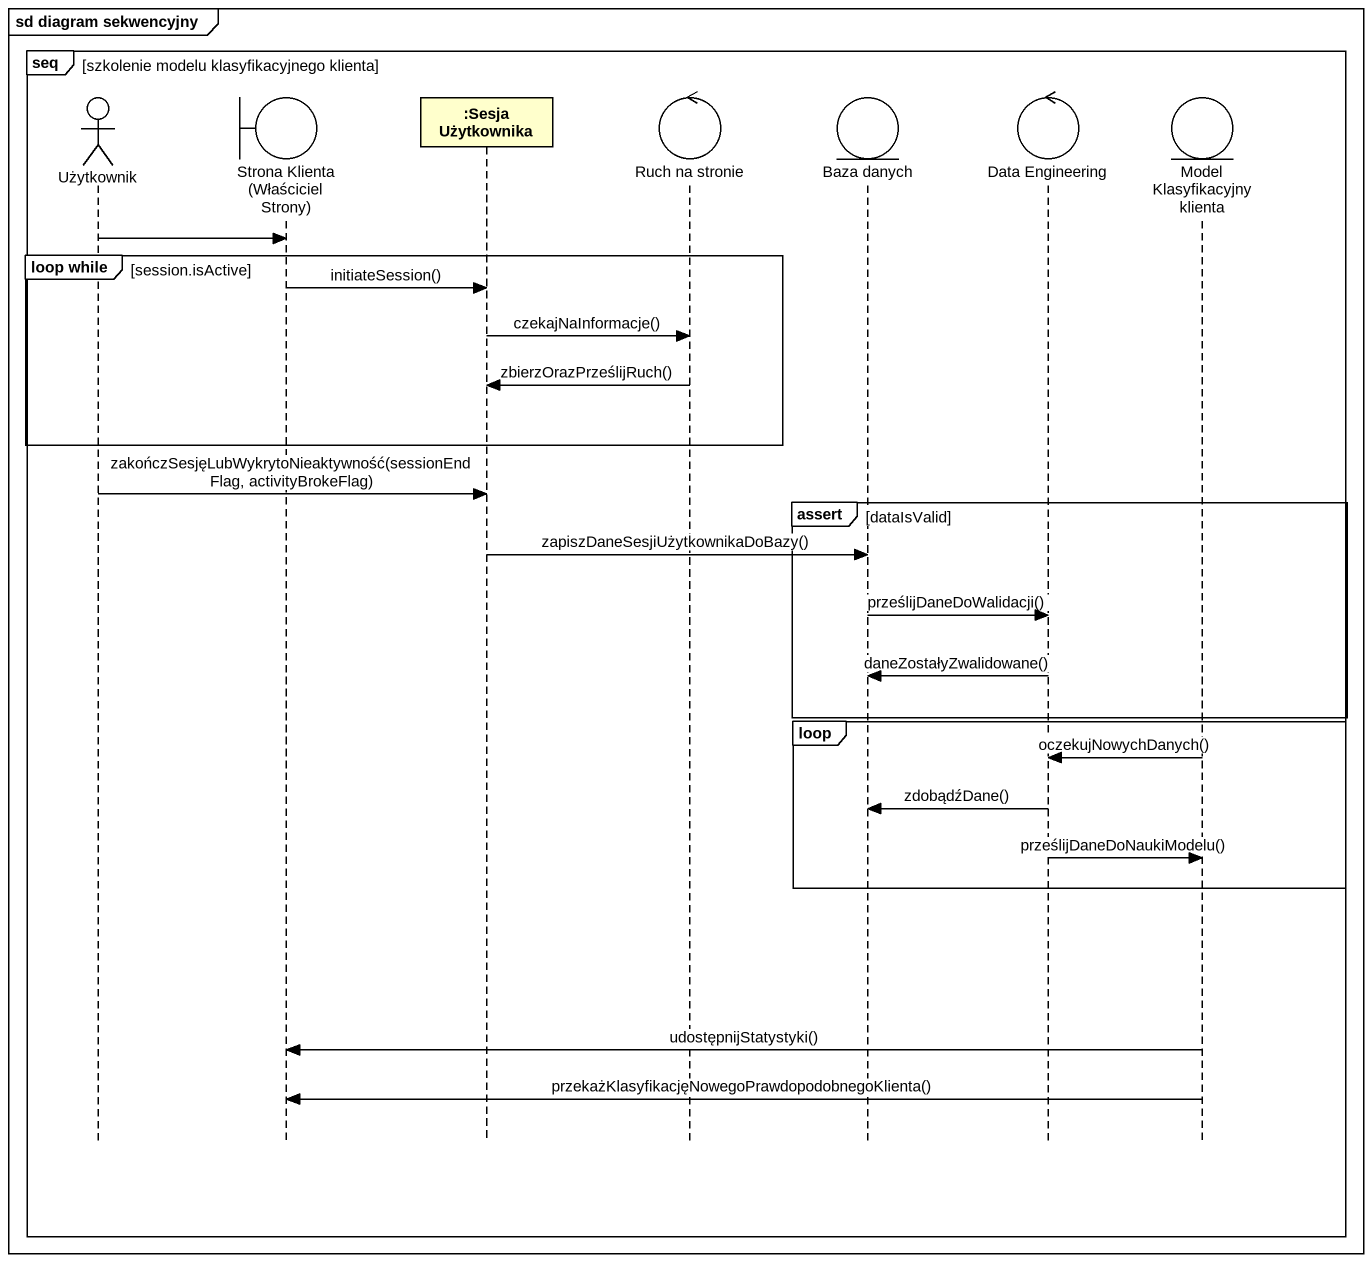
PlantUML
@startuml
mainframe sd diagram sekwencyjny
hide footbox
actor Użytkownik
boundary "Strona Klienta (Właściciel Strony)" as Strona_Klienta_Właściciel
participant ":Sesja Użytkownika" as Sesja_Użytkownika
control "Ruch na stronie" as Ruch_na_stronie
entity "Baza danych" as Baza_danych
control "Data Engineering" as Data_Engineering
entity "Model Klasyfikacyjny klienta" as Model_Klasyfikacyjny_klienta

group seq [szkolenie modelu klasyfikacyjnego klienta]
  Użytkownik -> Strona_Klienta_Właściciel
  group loop while [session.isActive]
    Strona_Klienta_Właściciel -> Sesja_Użytkownika : initiateSession()
    Sesja_Użytkownika -> Ruch_na_stronie : czekajNaInformacje()
    Ruch_na_stronie -> Sesja_Użytkownika : zbierzOrazPrześlijRuch()
  end
  Użytkownik -> Sesja_Użytkownika : zakończSesjęLubWykrytoNieaktywność(sessionEndFlag, activityBrokeFlag)
  group assert [dataIsValid]
    Sesja_Użytkownika -> Baza_danych : zapiszDaneSesjiUżytkownikaDoBazy()
    Baza_danych -> Data_Engineering : prześlijDaneDoWalidacji()
    Data_Engineering -> Baza_danych : daneZostałyZwalidowane()
  end
  loop
    Model_Klasyfikacyjny_klienta -> Data_Engineering : oczekujNowychDanych()
    Data_Engineering -> Baza_danych : zdobądźDane()
    Data_Engineering -> Model_Klasyfikacyjny_klienta : prześlijDaneDoNaukiModelu()
  end
  Model_Klasyfikacyjny_klienta -> Strona_Klienta_Właściciel : udostępnijStatystyki()
  Model_Klasyfikacyjny_klienta -> Strona_Klienta_Właściciel : przekażKlasyfikacjęNowegoPrawdopodobnegoKlienta()
end
@enduml
